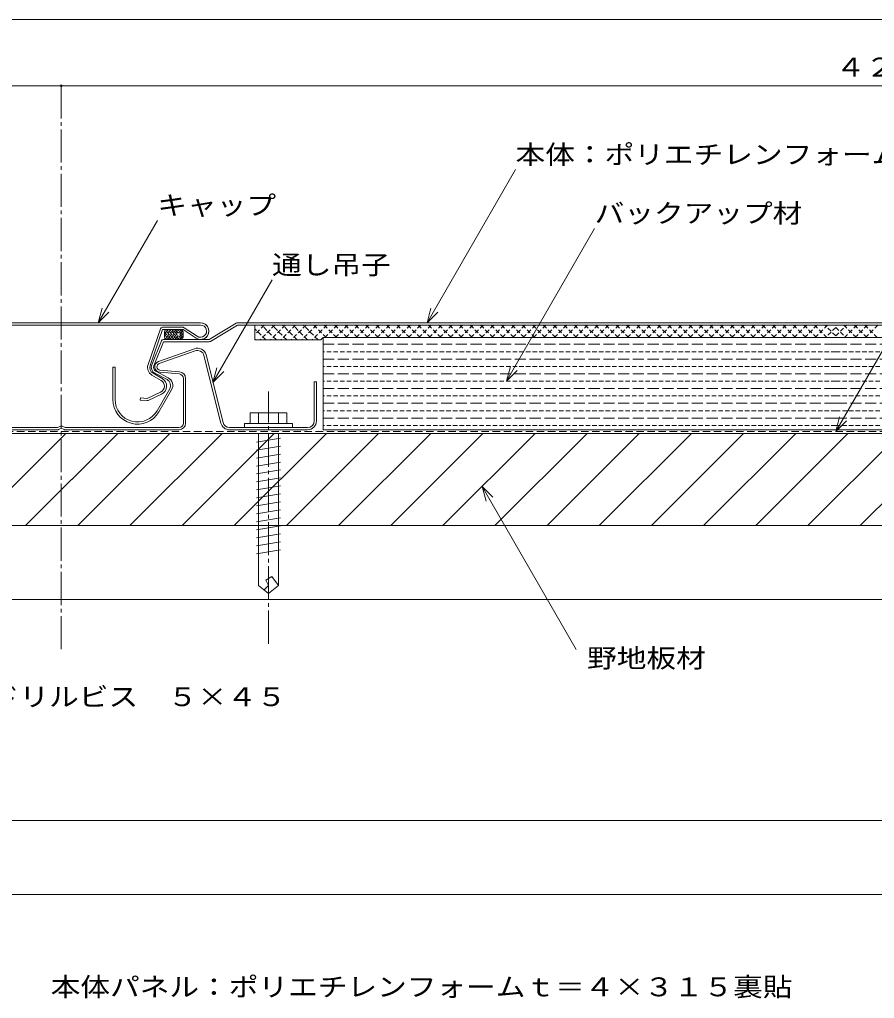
# Model space of a CAD drawing. Units: millimetres on the paper, enlarged 2 times. Extents: x -1134 to 2079, y -804 to 1495.
# Drawn here: x -788 to -325, y -215 to 316 of the extents above; entities that cross this region are included whole.
import ezdxf
from ezdxf.enums import TextEntityAlignment as Align

# ---------------------------------------------------------------- set-up
doc = ezdxf.new("R2010")
doc.units = ezdxf.units.MM
doc.header["$LTSCALE"] = 2
doc.header["$PDMODE"] = 32
doc.header["$PDSIZE"] = 1
for name, pattern in [('CHAIN2', [12, 9, -1, 1, -1]), ('DASHED1', [1.8, 1.2, -0.6]), ('DASHED2', [3, 2, -1]), ('DASHED3', [4, 3, -1])]:
    doc.linetypes.add(name, pattern=pattern)
doc.layers.add('0-0_00', color=4, linetype='Continuous', lineweight=9)
doc.styles.add('ＭＳ ゴシック', font='')
doc.styles.get('ＭＳ ゴシック').set_extended_font_data('MS Gothic')

msp = doc.modelspace()

# ---------------------------------------------------------------- linework, layer by layer
at = {"layer": '0-0_00', "color": 2, "lineweight": 18}
msp.add_line((-1134.116, 315.787), (442.773, 315.787), dxfattribs=at)
at = {"layer": '0-0_00', "color": 7, "lineweight": 18}
for p, q in [((-1045.616, 279.825), (-765.672, 279.825)), ((-765.672, 279.825), (74.328, 279.825)), ((-567.328, 151.254), (-519.319, 234.4)), ((-745.672, 151.254), (-713.581, 206.832)), ((-524.284, 119.625), (-476.421, 202.52)), ((-345.672, 92.254), (-286.625, 194.517)), ((-683.424, 118.954), (-651.334, 174.532)), ((-745.672, 151.254), (-743.528, 159.254)), ((-745.672, 151.254), (-739.816, 157.11)), ((-567.328, 151.254), (-565.184, 159.254)), ((-567.328, 151.254), (-561.472, 157.11)), ((-660.672, 150.054), (-660.672, 142.054)), ((-625.369, 142.054), (-660.672, 142.054)), ((-624.52, 142.405), (-623.672, 143.254)), ((-623.672, 143.254), (-345.672, 143.254)), ((-623.672, 93.254), (-623.672, 143.254)), ((-67.672, 143.254), (-345.672, 143.254)), ((-524.284, 119.625), (-522.14, 127.625)), ((-683.424, 118.954), (-681.28, 126.954)), ((-683.424, 118.954), (-677.568, 124.81)), ((-524.284, 119.625), (-518.428, 125.481)), ((-658.672, 102.422), (-658.672, 96.616)), ((-647.862, 96.616), (-647.862, 102.422)), ((-345.672, 92.254), (-343.528, 100.254)), ((-345.672, 92.254), (-339.816, 98.11)), ((-813.311, 41.254), (-763.311, 91.254)), ((-785.026, 41.254), (-735.026, 91.254)), ((-756.742, 41.254), (-706.742, 91.254)), ((-728.458, 41.254), (-678.458, 91.254)), ((-700.173, 41.254), (-650.173, 91.254)), ((-671.889, 41.254), (-621.889, 91.254)), ((-658.672, 8.778), (-658.672, 91.254)), ((-647.863, 8.778), (-647.863, 91.254)), ((-643.605, 41.254), (-593.605, 91.254)), ((-623.672, 93.254), (-345.672, 93.254)), ((-615.321, 41.254), (-565.321, 91.254)), ((-587.036, 41.254), (-537.037, 91.254)), ((-558.752, 41.254), (-508.752, 91.254)), ((-530.468, 41.254), (-480.468, 91.254)), ((-502.184, 41.254), (-452.184, 91.254)), ((-473.899, 41.254), (-423.899, 91.254)), ((-445.615, 41.254), (-395.615, 91.254)), ((-417.331, 41.254), (-367.331, 91.254)), ((-389.047, 41.254), (-339.047, 91.254)), ((-360.763, 41.254), (-310.762, 91.254)), ((-67.672, 93.254), (-345.672, 93.254)), ((-332.478, 41.254), (-282.478, 91.254)), ((-659.753, 86.586), (-646.781, 88.748)), ((-659.753, 82.262), (-646.781, 84.424)), ((-659.753, 77.938), (-646.781, 80.1)), ((-659.753, 73.614), (-646.781, 75.776)), ((-659.753, 69.29), (-646.781, 71.452)), ((-659.753, 64.966), (-646.781, 67.128)), ((-659.753, 60.642), (-646.781, 62.804)), ((-659.753, 56.318), (-646.781, 58.48)), ((-537.452, 62.555), (-535.308, 54.554)), ((-537.452, 62.555), (-531.596, 56.698)), ((-537.452, 62.555), (-486.378, -25.901)), ((-659.753, 51.995), (-646.781, 54.157)), ((-659.753, 47.671), (-646.781, 49.833)), ((-659.753, 43.347), (-646.781, 45.509)), ((-659.753, 39.023), (-646.781, 41.185)), ((-659.753, 34.699), (-646.781, 36.861)), ((-659.753, 30.375), (-646.781, 32.537)), ((-659.753, 26.051), (-646.781, 28.213)), ((-658.672, 8.778), (-653.267, 4.454)), ((-647.863, 8.778), (-653.267, 4.454))]:
    msp.add_line(p, q, dxfattribs=at)
at = {"layer": '0-0_00', "color": 7, "linetype": 'CHAIN2', "lineweight": 18}
for p, q in [((-765.672, -25.806), (-765.672, 279.825)), ((-653.267, -22.802), (-653.267, 114.021))]:
    msp.add_line(p, q, dxfattribs=at)
at = {"layer": '0-0_00', "color": 3, "lineweight": 18}
for p, q in [((-841.172, 151.254), (-765.672, 151.254)), ((-841.172, 150.054), (-765.672, 150.054)), ((-690.172, 151.254), (-765.672, 151.254)), ((-690.172, 150.054), (-765.672, 150.054)), ((-699.672, 148.854), (-710.816, 148.854)), ((-670.753, 151.083), (-685.468, 142.254)), ((-684.85, 141.225), (-670.135, 150.054)), ((-670.135, 151.254), (-345.672, 151.254)), ((-670.135, 150.054), (-345.672, 150.054)), ((-21.208, 151.254), (-345.672, 151.254)), ((-21.208, 150.054), (-345.672, 150.054)), ((-711.95, 148.045), (-718.643, 128.607)), ((-717.509, 128.216), (-710.816, 147.654)), ((-699.672, 147.654), (-710.816, 147.654)), ((-709.644, 143.454), (-709.644, 146.454)), ((-692.608, 142.971), (-699.672, 147.654)), ((-699.644, 143.454), (-699.644, 146.454)), ((-699.009, 148.654), (-691.958, 143.98)), ((-711.337, 141.504), (-716.595, 128.488)), ((-710.224, 141.054), (-715.483, 128.039)), ((-685.468, 142.254), (-710.224, 142.254)), ((-685.468, 141.054), (-710.224, 141.054)), ((-713.017, 130.291), (-693.429, 137.228)), ((-693.028, 136.097), (-712.617, 129.16)), ((-688.335, 133.58), (-679.118, 96.885)), ((-677.954, 97.177), (-687.171, 133.873)), ((-736.52, 127.254), (-737.72, 127.254)), ((-737.72, 109.709), (-737.72, 127.254)), ((-736.52, 109.709), (-736.52, 127.254)), ((-711.565, 120.036), (-716.505, 122.888)), ((-715.905, 123.927), (-710.965, 121.075)), ((-708.334, 120.462), (-714.941, 123.958)), ((-707.773, 121.523), (-714.38, 125.018)), ((-712.277, 124.475), (-701.663, 123.546)), ((-701.558, 124.742), (-712.173, 125.67)), ((-699.472, 96.854), (-699.472, 121.155)), ((-698.272, 96.854), (-698.272, 121.155)), ((-628.472, 119.254), (-627.272, 119.254)), ((-628.472, 98.054), (-628.472, 119.254)), ((-627.272, 98.054), (-627.272, 119.254)), ((-718.58, 109.19), (-711.337, 112.568)), ((-706.9, 115.48), (-713.754, 103.609)), ((-705.826, 114.94), (-712.715, 103.009)), ((-722.872, 109.404), (-722.767, 110.599)), ((-719.192, 109.082), (-722.872, 109.404)), ((414.273, 91.254), (-1105.616, 91.254)), ((-829.472, 94.454), (-767.672, 94.454)), ((-829.472, 93.254), (-767.672, 93.254)), ((-766.117, 95.168), (-767.672, 94.454)), ((-765.672, 94.052), (-767.171, 93.364)), ((-765.672, 94.052), (-764.173, 93.364)), ((-765.226, 95.168), (-763.672, 94.454)), ((-701.872, 94.454), (-763.672, 94.454)), ((-701.872, 93.254), (-763.672, 93.254)), ((-632.072, 94.454), (-674.463, 94.454)), ((-674.463, 93.254), (-632.072, 93.254)), ((414.273, 41.254), (-1105.616, 41.254)), ((414.273, 1.254), (-1105.616, 1.254)), ((414.273, -118.746), (-1105.616, -118.746)), ((414.273, -158.746), (-1105.616, -158.746))]:
    msp.add_line(p, q, dxfattribs=at)
at = {"layer": '0-0_00', "linetype": 'DASHED1'}
for p, q in [((-655.569, 150.054), (-660.672, 144.951)), ((-649.912, 150.054), (-657.912, 142.054)), ((-649.055, 142.054), (-657.055, 150.054)), ((-644.255, 150.054), (-652.255, 142.054)), ((-643.398, 142.054), (-651.398, 150.054)), ((-638.598, 150.054), (-646.598, 142.054)), ((-637.741, 142.054), (-645.741, 150.054)), ((-632.941, 150.054), (-640.941, 142.054)), ((-632.084, 142.054), (-640.084, 150.054)), ((-627.284, 150.054), (-635.284, 142.054)), ((-626.428, 142.054), (-634.428, 150.054)), ((-621.628, 150.054), (-629.628, 142.054)), ((-621.971, 143.254), (-628.771, 150.054)), ((-616.314, 143.254), (-623.114, 150.054)), ((-615.971, 150.054), (-622.771, 143.254)), ((-610.657, 143.254), (-617.457, 150.054)), ((-610.314, 150.054), (-617.114, 143.254)), ((-605, 143.254), (-611.8, 150.054)), ((-604.657, 150.054), (-611.457, 143.254)), ((-599.343, 143.254), (-606.143, 150.054)), ((-599, 150.054), (-605.8, 143.254)), ((-593.686, 143.254), (-600.486, 150.054)), ((-593.343, 150.054), (-600.143, 143.254)), ((-588.03, 143.254), (-594.83, 150.054)), ((-587.686, 150.054), (-594.486, 143.254)), ((-582.373, 143.254), (-589.173, 150.054)), ((-582.03, 150.054), (-588.83, 143.254)), ((-576.716, 143.254), (-583.516, 150.054)), ((-576.373, 150.054), (-583.173, 143.254)), ((-571.059, 143.254), (-577.859, 150.054)), ((-570.716, 150.054), (-577.516, 143.254)), ((-565.402, 143.254), (-572.202, 150.054)), ((-565.059, 150.054), (-571.859, 143.254)), ((-559.745, 143.254), (-566.545, 150.054)), ((-559.402, 150.054), (-566.202, 143.254)), ((-554.088, 143.254), (-560.888, 150.054)), ((-553.745, 150.054), (-560.545, 143.254)), ((-548.432, 143.254), (-555.232, 150.054)), ((-548.088, 150.054), (-554.888, 143.254)), ((-542.775, 143.254), (-549.575, 150.054)), ((-542.431, 150.054), (-549.231, 143.254)), ((-537.118, 143.254), (-543.918, 150.054)), ((-536.775, 150.054), (-543.575, 143.254)), ((-531.461, 143.254), (-538.261, 150.054)), ((-531.118, 150.054), (-537.918, 143.254)), ((-525.804, 143.254), (-532.604, 150.054)), ((-525.461, 150.054), (-532.261, 143.254)), ((-520.147, 143.254), (-526.947, 150.054)), ((-519.804, 150.054), (-526.604, 143.254)), ((-514.491, 143.254), (-521.29, 150.054)), ((-514.147, 150.054), (-520.947, 143.254)), ((-508.834, 143.254), (-515.634, 150.054)), ((-508.49, 150.054), (-515.29, 143.254)), ((-503.177, 143.254), (-509.977, 150.054)), ((-502.833, 150.054), (-509.633, 143.254)), ((-497.52, 143.254), (-504.32, 150.054)), ((-497.177, 150.054), (-503.976, 143.254)), ((-491.863, 143.254), (-498.663, 150.054)), ((-491.52, 150.054), (-498.32, 143.254)), ((-486.206, 143.254), (-493.006, 150.054)), ((-485.863, 150.054), (-492.663, 143.254)), ((-480.549, 143.254), (-487.349, 150.054)), ((-480.206, 150.054), (-487.006, 143.254)), ((-474.893, 143.254), (-481.693, 150.054)), ((-474.549, 150.054), (-481.349, 143.254)), ((-469.236, 143.254), (-476.036, 150.054)), ((-468.892, 150.054), (-475.692, 143.254)), ((-463.579, 143.254), (-470.379, 150.054)), ((-463.235, 150.054), (-470.035, 143.254)), ((-457.922, 143.254), (-464.722, 150.054)), ((-457.578, 150.054), (-464.378, 143.254)), ((-452.265, 143.254), (-459.065, 150.054)), ((-451.921, 150.054), (-458.721, 143.254)), ((-446.608, 143.254), (-453.408, 150.054)), ((-446.265, 150.054), (-453.065, 143.254)), ((-440.952, 143.254), (-447.752, 150.054)), ((-440.608, 150.054), (-447.408, 143.254)), ((-435.295, 143.254), (-442.095, 150.054)), ((-434.951, 150.054), (-441.751, 143.254)), ((-429.638, 143.254), (-436.438, 150.054)), ((-429.294, 150.054), (-436.094, 143.254)), ((-423.981, 143.254), (-430.781, 150.054)), ((-423.637, 150.054), (-430.437, 143.254)), ((-418.324, 143.254), (-425.124, 150.054)), ((-417.98, 150.054), (-424.78, 143.254)), ((-412.667, 143.254), (-419.467, 150.054)), ((-412.323, 150.054), (-419.123, 143.254)), ((-407.011, 143.254), (-413.811, 150.054)), ((-406.666, 150.054), (-413.466, 143.254)), ((-401.354, 143.254), (-408.154, 150.054)), ((-401.01, 150.054), (-407.81, 143.254)), ((-395.697, 143.254), (-402.497, 150.054)), ((-395.353, 150.054), (-402.153, 143.254)), ((-390.04, 143.254), (-396.84, 150.054)), ((-389.696, 150.054), (-396.496, 143.254)), ((-384.383, 143.254), (-391.183, 150.054)), ((-384.039, 150.054), (-390.839, 143.254)), ((-378.726, 143.254), (-385.526, 150.054)), ((-378.382, 150.054), (-385.182, 143.254)), ((-373.07, 143.254), (-379.87, 150.054)), ((-372.725, 150.054), (-379.525, 143.254)), ((-367.413, 143.254), (-374.213, 150.054)), ((-367.068, 150.054), (-373.868, 143.254)), ((-361.756, 143.254), (-368.556, 150.054)), ((-361.412, 150.054), (-368.211, 143.254)), ((-356.099, 143.254), (-362.899, 150.054)), ((-355.755, 150.054), (-362.555, 143.254)), ((-350.442, 143.254), (-357.242, 150.054)), ((-350.098, 150.054), (-356.898, 143.254)), ((-345.672, 144.14), (-351.585, 150.054)), ((-345.672, 148.823), (-351.241, 143.254)), ((-345.672, 149.797), (-345.929, 150.054)), ((-345.672, 144.14), (-339.758, 150.054)), ((-345.672, 149.797), (-345.415, 150.054)), ((-345.672, 148.823), (-340.103, 143.254)), ((-341.246, 150.054), (-334.446, 143.254)), ((-340.901, 143.254), (-334.101, 150.054)), ((-335.589, 150.054), (-328.789, 143.254)), ((-335.244, 143.254), (-328.444, 150.054)), ((-329.932, 150.054), (-323.132, 143.254)), ((-329.588, 143.254), (-322.787, 150.054)), ((-706.051, 147.654), (-709.644, 144.061)), ((-707.465, 147.654), (-709.644, 145.475)), ((-705.824, 142.254), (-709.644, 146.074)), ((-707.238, 142.254), (-709.644, 144.66)), ((-709.035, 147.498), (-709.488, 147.046)), ((-704.637, 147.654), (-709.466, 142.825)), ((-704.409, 142.254), (-709.371, 147.216)), ((-703.223, 147.654), (-708.611, 142.266)), ((-702.995, 142.254), (-708.395, 147.654)), ((-701.808, 147.654), (-707.208, 142.254)), ((-701.581, 142.254), (-706.981, 147.654)), ((-700.458, 147.59), (-705.794, 142.254)), ((-700.298, 142.385), (-705.567, 147.654)), ((-699.731, 146.903), (-704.38, 142.254)), ((-699.676, 143.177), (-704.153, 147.654)), ((-699.644, 145.576), (-702.966, 142.254)), ((-699.644, 144.559), (-702.738, 147.654)), ((-699.644, 144.162), (-701.552, 142.254)), ((-699.644, 145.974), (-701.324, 147.654)), ((-654.712, 142.054), (-660.672, 148.014)), ((-708.674, 142.276), (-709.621, 143.223)), ((-660.369, 142.054), (-660.672, 142.357)), ((-345.672, 135.625), (-623.672, 135.625)), ((-345.672, 135.625), (-67.672, 135.625)), ((-345.672, 127.625), (-623.672, 127.625)), ((-345.672, 127.625), (-67.672, 127.625)), ((-345.672, 119.625), (-623.672, 119.625)), ((-345.672, 119.625), (-67.672, 119.625)), ((-345.672, 111.625), (-623.672, 111.625)), ((-345.672, 111.625), (-67.672, 111.625)), ((-345.672, 103.625), (-623.672, 103.625)), ((-345.672, 103.625), (-67.672, 103.625)), ((-345.672, 95.625), (-623.672, 95.625)), ((-345.672, 95.625), (-67.672, 95.625))]:
    msp.add_line(p, q, dxfattribs=at)
at = {"layer": '0-0_00', "linetype": 'DASHED3'}
for p, q in [((-345.672, 139.625), (-623.672, 139.625)), ((-345.672, 139.625), (-67.672, 139.625)), ((-345.672, 131.625), (-623.672, 131.625)), ((-345.672, 131.625), (-67.672, 131.625)), ((-345.672, 123.625), (-623.672, 123.625)), ((-345.672, 123.625), (-67.672, 123.625)), ((-345.672, 115.625), (-623.672, 115.625)), ((-345.672, 115.625), (-67.672, 115.625)), ((-345.672, 107.625), (-623.672, 107.625)), ((-345.672, 107.625), (-67.672, 107.625)), ((-345.672, 99.625), (-623.672, 99.625)), ((-345.672, 99.625), (-67.672, 99.625))]:
    msp.add_line(p, q, dxfattribs=at)
at = {"layer": '0-0_00', "color": 7, "linetype": 'DASHED2', "lineweight": 18}
msp.add_line((414.273, 92.254), (-1105.616, 92.254), dxfattribs=at)
at = {"layer": '0-0_00', "color": 3, "lineweight": 18}
msp.add_lwpolyline([(-711.844, 113.655), (-719.087, 110.277), (-722.767, 110.599)], dxfattribs=at)
at = {"layer": '0-0_00', "color": 7, "lineweight": 18}
for points in [[(-643.282, 96.616), (-663.253, 96.616), (-663.253, 102.422), (-658.672, 102.422), (-647.862, 102.422), (-643.282, 102.422)], [(-640.295, 94.454), (-666.239, 94.454), (-666.239, 96.616), (-640.295, 96.616)]]:
    msp.add_lwpolyline(points, close=True, dxfattribs=at)
msp.add_lwpolyline([(-655.429, 6.616), (-653.267, 8.778), (-654.723, 11.732), (-651.427, 13.61), (-647.862, 8.778)], dxfattribs=at)
at = {"layer": '0-0_00', "color": 3, "lineweight": 18}
for centre, radius, start, end in [((-710.816, 147.654), 1.2, 90, 160.99977), ((-699.672, 147.654), 1.2, 56.45607, 90), ((-699.672, 147.654), 1.2, 56.45543, 90), ((-690.172, 146.754), 4.5, 237.22116, 90), ((-690.172, 146.754), 3.3, 237.22125, 90), ((-690.172, 146.754), 4.5, 270, 90), ((-670.135, 150.054), 1.2, 90, 120.96416), ((-708.444, 146.454), 1.2, 90, 180), ((-708.444, 143.454), 1.2, 180, 270), ((-700.844, 146.454), 1.2, 0, 90), ((-700.844, 143.454), 1.2, 270, 0), ((-710.224, 141.054), 1.2, 90, 158.00159), ((-685.468, 142.254), 1.2, 270, 300.96416), ((-691.827, 132.703), 4.8, 14.10004, 109.50015), ((-691.827, 132.703), 3.6, 14.10004, 109.50015), ((-714.105, 127.044), 4.8, 161.00003, 239.99985), ((-714.105, 127.044), 3.6, 161.00003, 239.99985), ((-713.257, 127.14), 3.6, 158.00018, 242.11746), ((-713.257, 127.14), 2.4, 158.00018, 242.11746), ((-712.016, 127.463), 3, 109.50015, 265.00011), ((-712.016, 127.463), 1.8, 109.50015, 265.00011), ((-701.872, 121.155), 2.4, 0, 85.00012), ((-701.872, 121.155), 3.6, 0, 85.00012), ((-713.365, 116.918), 3.6, 294.99969, 60.00034), ((-713.365, 116.918), 4.8, 294.99969, 60.00034), ((-710.018, 117.28), 3.6, 330, 62.11816), ((-710.018, 117.28), 4.8, 330, 62.11816), ((-724.32, 109.709), 13.4, 180.00012, 329.99995), ((-724.32, 109.709), 12.2, 180.00012, 329.99995), ((-719.087, 110.277), 1.2, 264.99854, 295.00066), ((-701.872, 96.854), 2.4, 270, 0), ((-701.872, 96.854), 3.6, 270, 0), ((-674.463, 98.054), 4.8, 194.09995, 270), ((-674.463, 98.054), 3.6, 194.09995, 270), ((-632.072, 98.054), 3.6, 270, 0), ((-632.072, 98.054), 4.8, 270, 0), ((-767.672, 94.454), 1.2, 270, 294.67662), ((-765.672, 94.054), 1.2, 90, 111.80119), ((-765.672, 94.054), 1.2, 68.19881, 90), ((-763.672, 94.454), 1.2, 245.32338, 270)]:
    msp.add_arc(centre, radius, start, end, dxfattribs=at)
at = {"layer": '0-0_00', "color": 7, "lineweight": 18}
msp.add_arc((-625.369, 143.254), 1.2, 270, 315, dxfattribs=at)
at = {"layer": '0-0_00', "color": 3}
msp.add_point((-765.672, 279.825), dxfattribs=at)

# ---------------------------------------------------------------- texts
at = {"layer": '0-0_00', "color": 6, "style": 'ＭＳ ゴシック', "width": 1.15}
for s, p in [('４２０', (-345.672, 281.825)), ('本体：ポリエチレンフォーム\u3000ｔ＝４ｍｍ裏貼', (-519.319, 234.4)), ('キャップ', (-713.581, 206.832)), ('バックアップ材', (-476.421, 202.52)), ('通し吊子', (-651.334, 174.532)), ('野地板材', (-480.517, -38.796)), ('セルフドリルビス\u3000５×４５', (-852.762, -59.757)), ('本体パネル：ポリエチレンフォームｔ＝４×３１５裏貼', (-771.429, -217.15))]:
    msp.add_text(s, height=10.26, dxfattribs=at).set_placement(p, align=Align.BOTTOM_LEFT)

doc.saveas('drawing.dxf')
